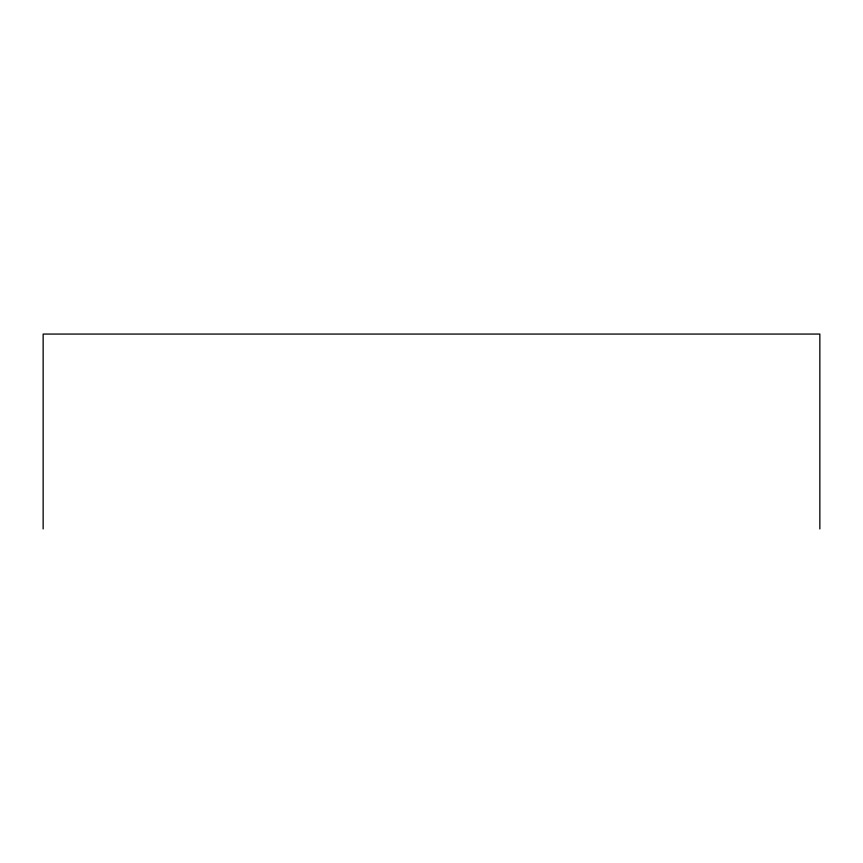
<?xml version="1.0" encoding="UTF-8"?>
<svg xmlns="http://www.w3.org/2000/svg" width="863" height="863" viewBox="0 0 863 863"><rect width="100%" height="100%" fill="white"/><g stroke="black" fill="none" stroke-linecap="round" stroke-linejoin="round"><path stroke-width="1.29" d="M819.85 528.933L819.85 334.067L43.15 334.067L43.15 528.933"/></g></svg>
